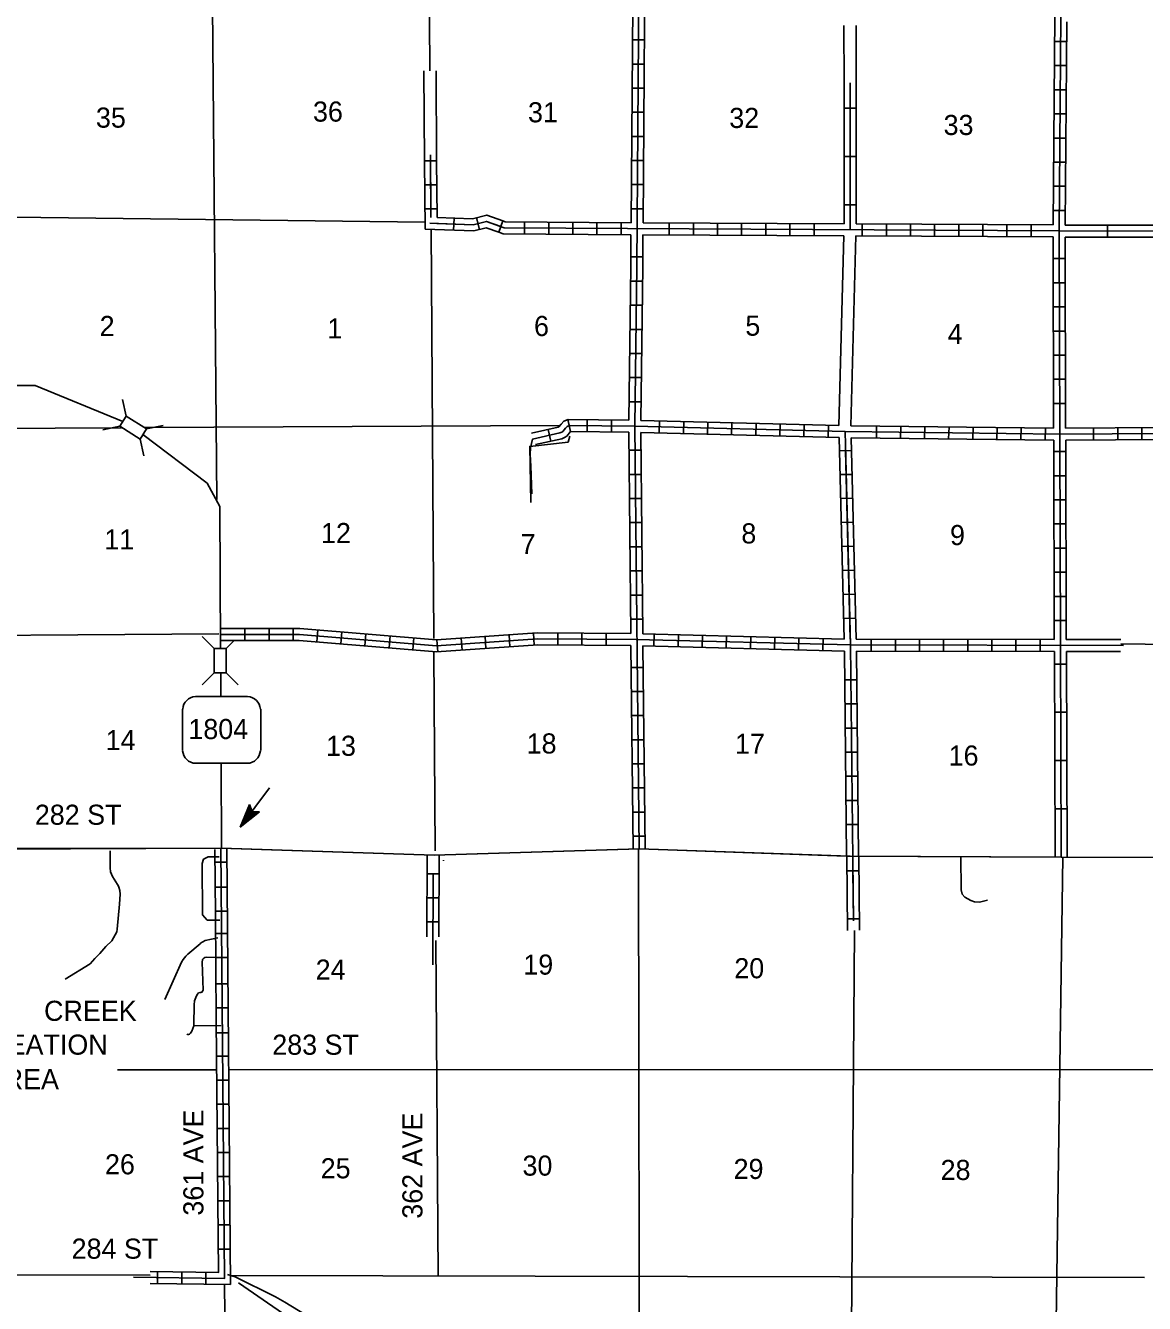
# Model space of a CAD drawing. Extents: x 1372974 to 1910017, y 15437295 to 16008649.
# Drawn here: x 1645607 to 1673446, y 15716944 to 15748729 of the extents above; entities that cross this region are included whole.
import ezdxf

# ---------------------------------------------------------------- set-up
doc = ezdxf.new("R2010")
doc.units = 0
for name, color, linetype in [('L10', 7, 'Continuous'), ('L11', 7, 'Continuous'), ('L13', 7, 'Continuous'), ('L14', 7, 'Continuous'), ('L18', 7, 'Continuous'), ('L28', 7, 'Continuous'), ('L3', 7, 'Continuous'), ('L30', 7, 'Continuous'), ('L36', 7, 'Continuous'), ('L4', 7, 'Continuous'), ('L8', 7, 'Continuous'), ('L9', 7, 'Continuous')]:
    doc.layers.add(name, color=color, linetype=linetype)

msp = doc.modelspace()

# ---------------------------------------------------------------- linework, layer by layer
at = {"layer": 'L10'}
for points in [[(1655519, 15747601), (1655534, 15745364)], [(1655819, 15747602), (1655834, 15745364)], [(1671499, 15733457), (1672856, 15733457)], [(1671507, 15733157), (1672854, 15733157)]]:
    msp.add_lwpolyline(points, dxfattribs=at)
at = {"layer": 'L11'}
for points in [[(1665969, 15748727), (1665974, 15747307)], [(1666269, 15748727), (1666274, 15747307)], [(1665966, 15743498), (1665841, 15738782)], [(1666266, 15743498), (1666141, 15738773)]]:
    msp.add_lwpolyline(points, dxfattribs=at)
at = {"layer": 'L13'}
for points in [[(1655625, 15754057), (1655669, 15747602)], [(1650260, 15749211), (1650366, 15736940)], [(1639842, 15744032), (1655545, 15743842)], [(1655696, 15743664), (1655766, 15733482)], [(1647991, 15738723), (1638089, 15738676)], [(1658891, 15738781), (1648575, 15738732)], [(1650416, 15733598), (1641042, 15733532)], [(1672856, 15733350), (1681294, 15733238)], [(1655766, 15733132), (1655800, 15728199)], [(1660857, 15728254), (1660883, 15712248)], [(1671418, 15728048), (1671250, 15716490)], [(1666231, 15726224), (1666141, 15714115)], [(1655815, 15725970), (1655872, 15717629)], [(1650341, 15722757), (1647891, 15722757)], [(1676165, 15722765), (1650666, 15722757)], [(1648708, 15717647), (1644900, 15717656)], [(1673451, 15717591), (1650706, 15717640)], [(1650558, 15717417), (1650600, 15713840)]]:
    msp.add_lwpolyline(points, dxfattribs=at)
at = {"layer": 'L18'}
for p, q in [((1648108, 15739015), (1648016, 15739432)), ((1647950, 15738765), (1647533, 15738673)), ((1648108, 15739015), (1647950, 15738765)), ((1647950, 15738765), (1648458, 15738440)), ((1648108, 15739015), (1648616, 15738698)), ((1648616, 15738698), (1649033, 15738782)), ((1648616, 15738698), (1648458, 15738440)), ((1648458, 15738440), (1648550, 15738023)), ((1650300, 15733232), (1650000, 15733532)), ((1650600, 15733232), (1650808, 15733440)), ((1650300, 15733232), (1650600, 15733232)), ((1650300, 15732632), (1650300, 15733232)), ((1650600, 15732632), (1650600, 15733232)), ((1650300, 15732632), (1650000, 15732332)), ((1650300, 15732632), (1650600, 15732632)), ((1650600, 15732632), (1650900, 15732332))]:
    msp.add_line(p, q, dxfattribs=at)
at = {"layer": 'L28'}
for p, q in [((1650950, 15728790), (1651675, 15729765)), ((1650950, 15728790), (1651175, 15729357)), ((1650991, 15728873), (1651175, 15729315)), ((1651033, 15728915), (1651183, 15729298)), ((1651066, 15728982), (1651200, 15729265)), ((1651108, 15729023), (1651208, 15729240)), ((1651166, 15729115), (1651216, 15729223)), ((1651175, 15729357), (1651241, 15729182)), ((1651191, 15729140), (1651225, 15729190)), ((1651425, 15729173), (1651241, 15729182)), ((1650950, 15728790), (1651425, 15729173)), ((1651000, 15728840), (1651375, 15729157)), ((1651033, 15728890), (1651358, 15729157)), ((1651083, 15728948), (1651325, 15729157)), ((1651108, 15728998), (1651200, 15729132)), ((1651133, 15729007), (1651291, 15729157)), ((1651141, 15729040), (1651200, 15729132)), ((1651183, 15729082), (1651258, 15729165)), ((1651225, 15729148), (1651250, 15729165))]:
    msp.add_line(p, q, dxfattribs=at)
at = {"layer": 'L3'}
for p, q in [((1649841, 15732040), (1650475, 15732040)), ((1651133, 15732040), (1650475, 15732040)), ((1649508, 15730698), (1649508, 15731723)), ((1651458, 15730698), (1651458, 15731723)), ((1650475, 15730382), (1649841, 15730382)), ((1650475, 15730382), (1651133, 15730382))]:
    msp.add_line(p, q, dxfattribs=at)
for points in [[(1639767, 15756057), (1639783, 15749173), (1639875, 15739382), (1640258, 15738298), (1641267, 15737440), (1642175, 15737307), (1642883, 15737632), (1644358, 15739040), (1644767, 15739590), (1645125, 15739773), (1645842, 15739773), (1648025, 15738882)], [(1648525, 15738557), (1650125, 15737348), (1650441, 15736765)], [(1650441, 15736765), (1650458, 15733232)], [(1650466, 15732623), (1650466, 15732065)], [(1650475, 15730373), (1650483, 15728265)]]:
    msp.add_lwpolyline(points, dxfattribs=at)
for centre, start, end in [((1649847, 15731706), 92.2244, 176.0281), ((1651118, 15731706), 3.9742, 87.7779), ((1649847, 15730711), 183.3615, 268.9061), ((1651118, 15730711), 271.0961, 356.6408)]:
    msp.add_arc(centre, 332, start, end, dxfattribs=at)
at = {"layer": 'L4'}
msp.add_line((1666027, 15728073), (1660885, 15728253), dxfattribs=at)
for points in [[(1650483, 15728265), (1641078, 15728224)], [(1660885, 15728253), (1655774, 15728098), (1650483, 15728265)], [(1676757, 15728040), (1671374, 15728048), (1666027, 15728073)]]:
    msp.add_lwpolyline(points, dxfattribs=at)
at = {"layer": 'L8'}
for p, q in [((1661008, 15748373), (1660708, 15748373)), ((1671507, 15748332), (1671207, 15748332)), ((1660999, 15747773), (1660699, 15747773)), ((1671507, 15747732), (1671207, 15747732)), ((1660999, 15747173), (1660699, 15747173)), ((1671499, 15747132), (1671199, 15747132)), ((1660991, 15746573), (1660691, 15746573)), ((1671499, 15746532), (1671199, 15746532)), ((1660991, 15745973), (1660691, 15745973)), ((1671491, 15745932), (1671191, 15745932)), ((1655535, 15745362), (1655834, 15745364)), ((1655684, 15745363), (1655694, 15743957)), ((1660983, 15745373), (1660683, 15745373)), ((1671491, 15745332), (1671191, 15745332)), ((1655539, 15744766), (1655838, 15744768)), ((1660983, 15744773), (1660683, 15744773)), ((1671482, 15744732), (1671182, 15744732)), ((1655543, 15744169), (1655842, 15744171)), ((1660974, 15744173), (1660674, 15744173)), ((1671474, 15744132), (1671174, 15744132)), ((1656258, 15743636), (1656270, 15743934)), ((1656899, 15743658), (1656825, 15743949)), ((1657383, 15743590), (1657483, 15743873)), ((1658024, 15743548), (1658024, 15743848)), ((1658624, 15743540), (1658624, 15743840)), ((1659224, 15743540), (1659224, 15743840)), ((1659824, 15743532), (1659824, 15743832)), ((1660424, 15743532), (1660424, 15743832)), ((1661624, 15743523), (1661624, 15743823)), ((1662224, 15743523), (1662224, 15743823)), ((1662824, 15743523), (1662824, 15743823)), ((1663424, 15743515), (1663424, 15743815)), ((1664024, 15743515), (1664024, 15743815)), ((1664624, 15743507), (1664624, 15743807)), ((1665224, 15743507), (1665224, 15743807)), ((1666424, 15743498), (1666424, 15743798)), ((1667024, 15743498), (1667024, 15743798)), ((1667624, 15743490), (1667624, 15743790)), ((1668224, 15743490), (1668224, 15743790)), ((1668824, 15743490), (1668824, 15743790)), ((1669424, 15743482), (1669424, 15743782)), ((1670024, 15743482), (1670024, 15743782)), ((1670624, 15743473), (1670624, 15743773)), ((1660966, 15742973), (1660666, 15742973)), ((1671474, 15742932), (1671174, 15742932)), ((1660958, 15742373), (1660658, 15742373)), ((1671482, 15742332), (1671182, 15742332)), ((1660958, 15741773), (1660658, 15741773)), ((1671482, 15741732), (1671182, 15741732)), ((1660949, 15741173), (1660649, 15741173)), ((1671482, 15741132), (1671182, 15741132)), ((1660941, 15740573), (1660641, 15740573)), ((1671482, 15740532), (1671182, 15740532)), ((1660933, 15739973), (1660633, 15739973)), ((1671482, 15739932), (1671182, 15739932)), ((1660924, 15739373), (1660624, 15739373)), ((1671491, 15739332), (1671191, 15739332)), ((1659101, 15738927), (1659165, 15738631)), ((1659583, 15738923), (1659583, 15738623)), ((1660183, 15738923), (1660183, 15738623)), ((1661383, 15738898), (1661374, 15738598)), ((1661983, 15738882), (1661974, 15738582)), ((1662583, 15738865), (1662574, 15738565)), ((1663183, 15738857), (1663174, 15738557)), ((1663783, 15738840), (1663774, 15738540)), ((1664383, 15738823), (1664374, 15738523)), ((1664983, 15738807), (1664974, 15738507)), ((1665583, 15738790), (1665574, 15738490)), ((1666783, 15738773), (1666783, 15738473)), ((1667383, 15738765), (1667374, 15738465)), ((1667983, 15738757), (1667974, 15738457)), ((1668583, 15738748), (1668574, 15738448)), ((1669183, 15738740), (1669174, 15738440)), ((1669782, 15738732), (1669774, 15738432)), ((1670382, 15738723), (1670374, 15738423)), ((1670982, 15738723), (1670974, 15738423)), ((1672182, 15738723), (1672182, 15738423)), ((1672782, 15738723), (1672782, 15738423)), ((1673382, 15738732), (1673382, 15738432)), ((1658608, 15738684), (1658673, 15738393)), ((1660624, 15738165), (1660924, 15738165)), ((1666156, 15738163), (1665858, 15738155)), ((1671491, 15738132), (1671191, 15738132)), ((1660624, 15737565), (1660924, 15737565)), ((1666171, 15737566), (1665873, 15737559)), ((1671491, 15737532), (1671191, 15737532)), ((1660633, 15736965), (1660933, 15736965)), ((1666186, 15736970), (1665888, 15736962)), ((1671499, 15736932), (1671199, 15736932)), ((1660641, 15736365), (1660941, 15736365)), ((1666201, 15736373), (1665903, 15736366)), ((1671499, 15736332), (1671199, 15736332)), ((1660649, 15735765), (1660949, 15735765)), ((1666216, 15735777), (1665918, 15735769)), ((1671499, 15735732), (1671199, 15735732)), ((1660649, 15735165), (1660949, 15735165)), ((1666231, 15735180), (1665933, 15735173)), ((1671499, 15735132), (1671199, 15735132)), ((1666246, 15734584), (1665947, 15734577)), ((1660658, 15734565), (1660958, 15734565)), ((1671507, 15734532), (1671207, 15734532)), ((1660666, 15733965), (1660966, 15733965)), ((1666260, 15733988), (1665962, 15733980)), ((1651066, 15733432), (1651066, 15733732)), ((1651666, 15733432), (1651666, 15733732)), ((1652266, 15733432), (1652266, 15733732)), ((1652850, 15733398), (1652875, 15733698)), ((1653450, 15733348), (1653475, 15733648)), ((1671507, 15733932), (1671207, 15733932)), ((1654050, 15733298), (1654075, 15733598)), ((1654650, 15733248), (1654675, 15733548)), ((1655241, 15733198), (1655266, 15733498)), ((1655866, 15733148), (1655841, 15733448)), ((1656466, 15733190), (1656441, 15733490)), ((1657058, 15733232), (1657041, 15733532)), ((1657658, 15733273), (1657641, 15733573)), ((1658258, 15733315), (1658241, 15733615)), ((1658849, 15733323), (1658849, 15733623)), ((1659449, 15733315), (1659449, 15733615)), ((1660049, 15733315), (1660049, 15733615)), ((1661241, 15733298), (1661249, 15733598)), ((1661841, 15733282), (1661849, 15733582)), ((1662441, 15733265), (1662449, 15733565)), ((1663041, 15733248), (1663049, 15733548)), ((1663641, 15733232), (1663649, 15733532)), ((1664241, 15733223), (1664249, 15733523)), ((1664841, 15733207), (1664849, 15733507)), ((1665441, 15733190), (1665449, 15733490)), ((1666649, 15733173), (1666649, 15733473)), ((1667249, 15733173), (1667249, 15733473)), ((1667849, 15733165), (1667849, 15733465)), ((1668449, 15733165), (1668449, 15733465)), ((1669049, 15733165), (1669049, 15733465)), ((1669649, 15733165), (1669649, 15733465)), ((1670249, 15733165), (1670249, 15733465)), ((1670849, 15733165), (1670849, 15733465)), ((1660674, 15732765), (1660974, 15732765)), ((1666291, 15732457), (1665991, 15732457)), ((1660683, 15732165), (1660983, 15732165)), ((1666299, 15731857), (1665999, 15731857)), ((1660691, 15731565), (1660991, 15731565)), ((1666308, 15731257), (1666008, 15731257)), ((1660699, 15730965), (1660999, 15730965)), ((1666308, 15730657), (1666008, 15730657)), ((1660699, 15730365), (1660999, 15730365)), ((1666316, 15730057), (1666016, 15730057)), ((1660708, 15729765), (1661008, 15729765)), ((1666324, 15729457), (1666024, 15729457)), ((1660716, 15729165), (1661016, 15729165)), ((1660724, 15728565), (1661024, 15728565)), ((1666333, 15728857), (1666033, 15728857)), ((1650625, 15727919), (1650325, 15727919)), ((1656008, 15727973), (1656008, 15727957)), ((1655600, 15727632), (1655900, 15727632)), ((1650625, 15727298), (1650325, 15727298)), ((1655600, 15727032), (1655900, 15727032)), ((1650633, 15726698), (1650333, 15726698)), ((1650330, 15726630), (1650353, 15724007)), ((1655591, 15726432), (1655891, 15726432)), ((1650641, 15726146), (1650341, 15726146)), ((1650650, 15725546), (1650350, 15725546)), ((1650641, 15724898), (1650341, 15724898)), ((1650650, 15724298), (1650350, 15724298)), ((1650477, 15723858), (1649797, 15723852)), ((1650650, 15723678), (1650350, 15723678)), ((1650658, 15723098), (1650358, 15723098)), ((1650666, 15722498), (1650366, 15722498)), ((1650675, 15721898), (1650375, 15721898)), ((1650675, 15721298), (1650375, 15721298)), ((1650683, 15720698), (1650383, 15720698)), ((1650683, 15720098), (1650383, 15720098)), ((1650691, 15719498), (1650391, 15719498)), ((1650700, 15718898), (1650400, 15718898)), ((1650700, 15718298), (1650400, 15718298)), ((1648891, 15717440), (1648891, 15717740)), ((1649491, 15717431), (1649491, 15717731)), ((1650091, 15717423), (1650091, 15717723))]:
    msp.add_line(p, q, dxfattribs=at)
for points in [[(1660883, 15759365), (1660899, 15754207), (1660816, 15742740), (1660766, 15738773)], [(1671241, 15759032), (1671382, 15754282), (1671366, 15748973), (1671324, 15743623), (1671357, 15733332)], [(1671224, 15754124), (1671216, 15748973), (1671174, 15743773)], [(1660741, 15752490), (1660674, 15743823)], [(1661033, 15752490), (1660974, 15743823)], [(1671516, 15748823), (1671474, 15743765)], [(1666124, 15743673), (1666124, 15747307)], [(1655693, 15744145), (1655683, 15745516)], [(1655534, 15745364), (1655546, 15743669)], [(1655834, 15745364), (1655844, 15743958)], [(1671324, 15743623), (1657516, 15743698), (1657075, 15743857), (1656741, 15743773), (1655666, 15743815)], [(1657430, 15743729), (1657075, 15743858), (1656740, 15743773), (1655838, 15743808)], [(1657482, 15743870), (1657083, 15744015), (1656725, 15743923), (1655844, 15743958)], [(1660674, 15743823), (1657541, 15743848), (1657482, 15743870)], [(1665974, 15743798), (1660974, 15743823)], [(1657382, 15743587), (1657066, 15743698), (1656758, 15743623), (1655546, 15743669)], [(1660666, 15743523), (1657491, 15743548), (1657382, 15743587)], [(1660666, 15743523), (1660666, 15742740), (1660616, 15738915)], [(1660966, 15743523), (1660966, 15742740), (1660916, 15738907)], [(1665966, 15743498), (1660966, 15743523)], [(1671174, 15743473), (1666266, 15743498)], [(1671174, 15743773), (1666274, 15743798)], [(1671174, 15743473), (1671182, 15738715)], [(1671474, 15743465), (1671482, 15738715)], [(1659158, 15738789), (1659085, 15738759), (1659042, 15738717), (1658974, 15738631), (1658949, 15738614), (1658902, 15738597), (1658224, 15738445), (1658173, 15738230), (1658163, 15738070), (1658181, 15737771), (1658204, 15737084)], [(1659111, 15738932), (1659001, 15738886), (1658930, 15738818), (1658874, 15738746), (1658859, 15738741), (1658192, 15738592)], [(1660616, 15738915), (1659111, 15738932)], [(1681774, 15738357), (1676557, 15738598), (1671341, 15738565), (1665999, 15738632), (1660766, 15738765), (1659124, 15738782)], [(1660766, 15738765), (1660874, 15728248)], [(1665841, 15738782), (1660916, 15738907)], [(1671182, 15738715), (1666141, 15738773)], [(1676407, 15738748), (1671482, 15738715)], [(1659152, 15738519), (1659104, 15738367), (1658152, 15738263), (1658181, 15736867)], [(1659165, 15738631), (1659077, 15738519), (1659018, 15738480), (1658946, 15738453), (1658293, 15738307)], [(1660616, 15738615), (1659165, 15738631)], [(1660616, 15738615), (1660666, 15733607)], [(1665849, 15738482), (1660916, 15738607)], [(1660916, 15738607), (1660966, 15733598)], [(1665974, 15733465), (1665849, 15738482)], [(1671191, 15738415), (1666149, 15738473)], [(1666274, 15733465), (1666149, 15738473)], [(1671191, 15738415), (1671199, 15733457)], [(1676441, 15738448), (1671491, 15738415)], [(1671491, 15738415), (1671499, 15733457)], [(1666007, 15738159), (1666124, 15733469)], [(1650466, 15733732), (1652433, 15733732), (1655833, 15733448), (1658333, 15733623), (1660666, 15733607)], [(1650466, 15733582), (1652425, 15733582), (1655833, 15733298), (1658341, 15733473), (1660799, 15733457), (1666133, 15733323), (1672924, 15733307)], [(1650466, 15733432), (1652416, 15733432), (1655833, 15733148), (1658349, 15733323), (1660666, 15733307)], [(1660966, 15733598), (1665974, 15733465)], [(1666133, 15733323), (1666208, 15726457)], [(1666274, 15733465), (1671199, 15733457)], [(1660666, 15733307), (1660726, 15728248)], [(1660966, 15733298), (1661026, 15728248)], [(1660966, 15733298), (1665983, 15733165)], [(1665983, 15733165), (1666034, 15728073)], [(1666283, 15733165), (1666334, 15728063)], [(1666283, 15733165), (1671207, 15733157)], [(1650466, 15728265), (1639667, 15728248), (1639442, 15727632), (1639492, 15726232), (1639883, 15725907), (1639842, 15725740), (1639267, 15725515)], [(1650466, 15728265), (1650558, 15717565), (1648291, 15717598)], [(1650316, 15728233), (1650330, 15726630)], [(1681799, 15728032), (1671374, 15728048), (1666124, 15728073), (1660874, 15728248), (1655775, 15728098), (1650466, 15728265)], [(1650615, 15728261), (1650708, 15717415)], [(1647710, 15728202), (1647710, 15727776), (1647724, 15727682), (1647773, 15727567), (1647897, 15727364), (1647908, 15727342), (1647925, 15727301), (1647950, 15727215), (1647962, 15727123), (1647948, 15726878), (1647889, 15726252), (1647874, 15726184), (1647753, 15725964), (1647601, 15725822), (1647455, 15725651), (1647330, 15725525), (1647214, 15725393), (1646593, 15725008)], [(1650425, 15728057), (1650150, 15728051), (1650035, 15727991), (1649999, 15727884), (1650010, 15726609), (1650129, 15726478), (1650439, 15726481)], [(1655600, 15728104), (1655593, 15726065)], [(1655900, 15728102), (1655893, 15726066)], [(1668874, 15728060), (1668882, 15727232), (1668913, 15727121), (1668977, 15727053), (1669128, 15726968), (1669218, 15726931), (1669338, 15726926), (1669541, 15726979)], [(1655750, 15727632), (1655741, 15725365)], [(1650393, 15726035), (1650074, 15725971), (1649963, 15725906), (1649948, 15725890), (1649645, 15725634), (1649594, 15725583), (1649528, 15725496), (1649488, 15725431), (1649488, 15725431), (1649071, 15724502)], [(1649797, 15723852), (1649804, 15724406), (1649807, 15724436), (1649814, 15724470), (1649862, 15724592), (1649881, 15724635), (1649913, 15724667), (1649941, 15724677), (1649971, 15724679), (1649994, 15724689), (1650025, 15724738), (1650005, 15725432), (1650011, 15725492), (1650018, 15725505), (1650043, 15725536), (1650065, 15725548), (1650109, 15725556), (1650463, 15725551)], [(1650353, 15724007), (1650408, 15717715), (1648708, 15717742)], [(1649797, 15723852), (1649740, 15723720), (1649714, 15723664), (1649687, 15723640), (1649665, 15723633), (1649641, 15723634), (1649618, 15723642)], [(1650708, 15717415), (1648708, 15717442)], [(1650630, 15717668), (1650820, 15717607), (1651824, 15717110), (1652057, 15716980), (1652783, 15716534), (1652939, 15716455), (1653165, 15716361), (1653464, 15716260), (1653626, 15716194), (1653896, 15716033), (1654073, 15715920), (1654184, 15715834), (1654422, 15715407), (1654594, 15714987), (1654598, 15713648), (1654611, 15713590), (1654675, 15713537), (1654969, 15713469), (1655437, 15713327), (1655680, 15713293), (1655750, 15713288), (1655786, 15713291), (1655819, 15713299), (1655876, 15713340)], [(1650906, 15717460), (1654078, 15715264), (1654536, 15714551), (1654536, 15713715), (1655332, 15713440)]]:
    msp.add_lwpolyline(points, dxfattribs=at)
at = {"layer": 'L9'}
for p, q in [((1666274, 15746673), (1665974, 15746673)), ((1666274, 15745473), (1665974, 15745473)), ((1666274, 15744273), (1665974, 15744273)), ((1672524, 15743473), (1672524, 15743773)), ((1671507, 15732848), (1671207, 15732848)), ((1671516, 15731648), (1671216, 15731648)), ((1671516, 15730448), (1671216, 15730448)), ((1671524, 15729248), (1671224, 15729248)), ((1666343, 15727705), (1666044, 15727701)), ((1666356, 15726512), (1666058, 15726508))]:
    msp.add_line(p, q, dxfattribs=at)
for points in [[(1665974, 15743798), (1665974, 15747307)], [(1666274, 15743798), (1666274, 15747307)], [(1671324, 15743623), (1676557, 15743615)], [(1671474, 15743765), (1676441, 15743765)], [(1671474, 15743465), (1676441, 15743465)], [(1666133, 15733323), (1665999, 15738632)], [(1671357, 15733315), (1671374, 15728048)], [(1671207, 15733157), (1671225, 15728049)], [(1671507, 15733157), (1671525, 15728048)], [(1666039, 15728073), (1666060, 15726222)], [(1666339, 15728062), (1666360, 15726225)], [(1666193, 15727703), (1666208, 15726458)]]:
    msp.add_lwpolyline(points, dxfattribs=at)

# ---------------------------------------------------------------- texts
at = {"layer": 'L14'}
for s, p in [('35', (1647358, 15746190)), ('36', (1652758, 15746340)), ('2', (1647450, 15741007)), ('1', (1653116, 15740948)), ('11', (1647566, 15735698)), ('12', (1652958, 15735857)), ('14', (1647600, 15730707)), ('13', (1653083, 15730565)), ('24', (1652825, 15724998)), ('26', (1647583, 15720156)), ('25', (1652950, 15720056))]:
    msp.add_text(s, height=500, dxfattribs=at).set_placement(p)
for s, p in [('31', (1658108, 15746323)), ('32', (1663116, 15746182)), ('33', (1668449, 15746007)), ('6', (1658258, 15741007)), ('5', (1663516, 15741015)), ('4', (1668549, 15740807)), ('8', (1663416, 15735848)), ('9', (1668608, 15735807)), ('7', (1657924, 15735582)), ('18', (1658074, 15730623)), ('17', (1663258, 15730615)), ('16', (1668574, 15730323)), ('19', (1657991, 15725123)), ('20', (1663241, 15725032)), ('30', (1657971, 15720123)), ('29', (1663224, 15720040)), ('28', (1668374, 15720015))]:
    msp.add_text(s, height=500, rotation=360, dxfattribs=at).set_placement(p)
at = {"layer": 'L3'}
msp.add_text('1804', height=500, dxfattribs=at).set_placement((1649658, 15730982))
at = {"layer": 'L30'}
for s, p in [('282 ST', (1645838, 15728850)), ('283 ST', (1651745, 15723130)), ('284 ST', (1646753, 15718057))]:
    msp.add_text(s, height=500, dxfattribs=at).set_placement(p)
for s, p in [('361 AVE', (1650032, 15719128)), ('362 AVE', (1655482, 15719051))]:
    msp.add_text(s, height=500, rotation=90, dxfattribs=at).set_placement(p)
at = {"layer": 'L36'}
for s, p in [('CREEK', (1646067, 15723973)), ('RECREATION', (1643267, 15723132)), ('AREA', (1644617, 15722273))]:
    msp.add_text(s, height=500, dxfattribs=at).set_placement(p)

doc.saveas('drawing.dxf')
